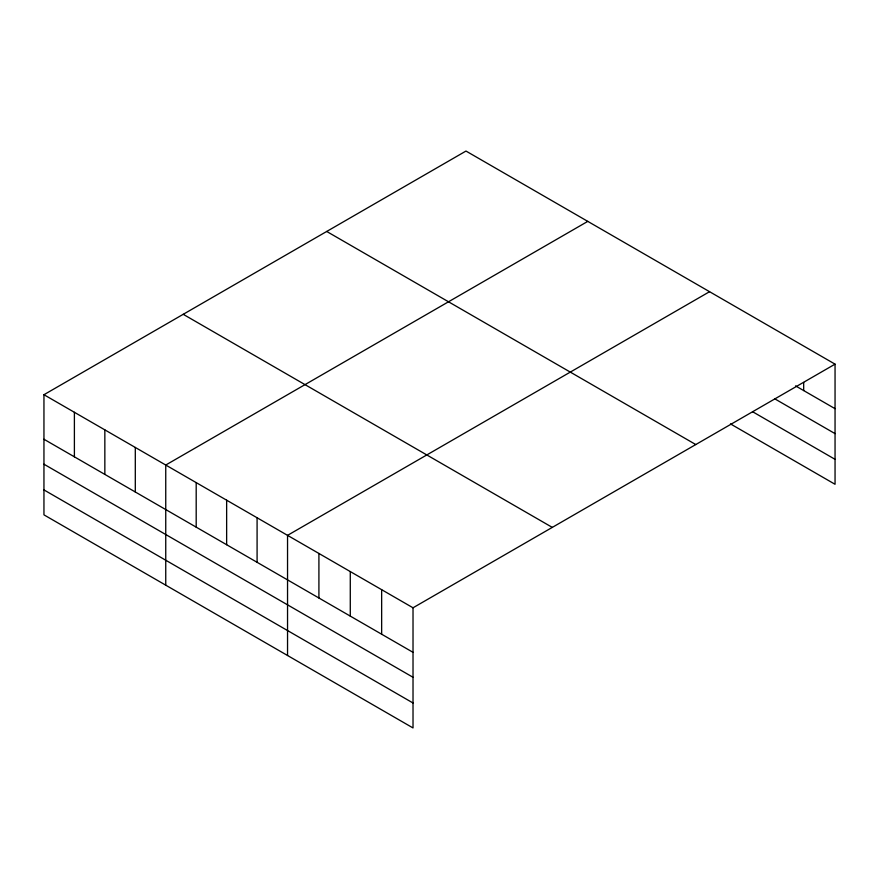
<?xml version="1.0" encoding="UTF-8"?>
<svg xmlns="http://www.w3.org/2000/svg" width="879" height="879" viewBox="0 0 879 879"><rect width="100%" height="100%" fill="white"/><g stroke="black" fill="none" stroke-linecap="round" stroke-linejoin="round"><path stroke-width="1.32" d="M835.05 364.148L465.98 151.056L43.95 394.715L43.95 514.852L413.02 727.944L413.02 607.796L835.05 364.148L835.05 484.285L730.482 423.909M587.776 221.376L165.746 465.035L165.746 585.172M709.562 291.696L287.543 535.355L287.543 655.492M795.55 385.87L835.05 408.68M774.63 398.747L835.05 433.622M752.556 411.702L835.05 459.332M326.713 231.463L695.783 444.554M183.217 314.308L552.287 527.389M43.95 394.715L413.02 607.796M43.95 439.247L413.02 652.328M43.95 464.2L413.02 677.28M43.95 489.911L413.02 702.991M803.681 382.464L803.681 390.562M381.651 589.688L381.651 634.22M350.281 571.57L350.281 616.102M318.912 553.462L318.912 597.995M257.086 517.775L257.086 562.307M226.639 500.195L226.639 544.727M196.193 482.615L196.193 527.147M135.3 447.455L135.3 491.987M104.843 429.875L104.843 474.407M74.396 412.295L74.396 456.827"/></g></svg>
